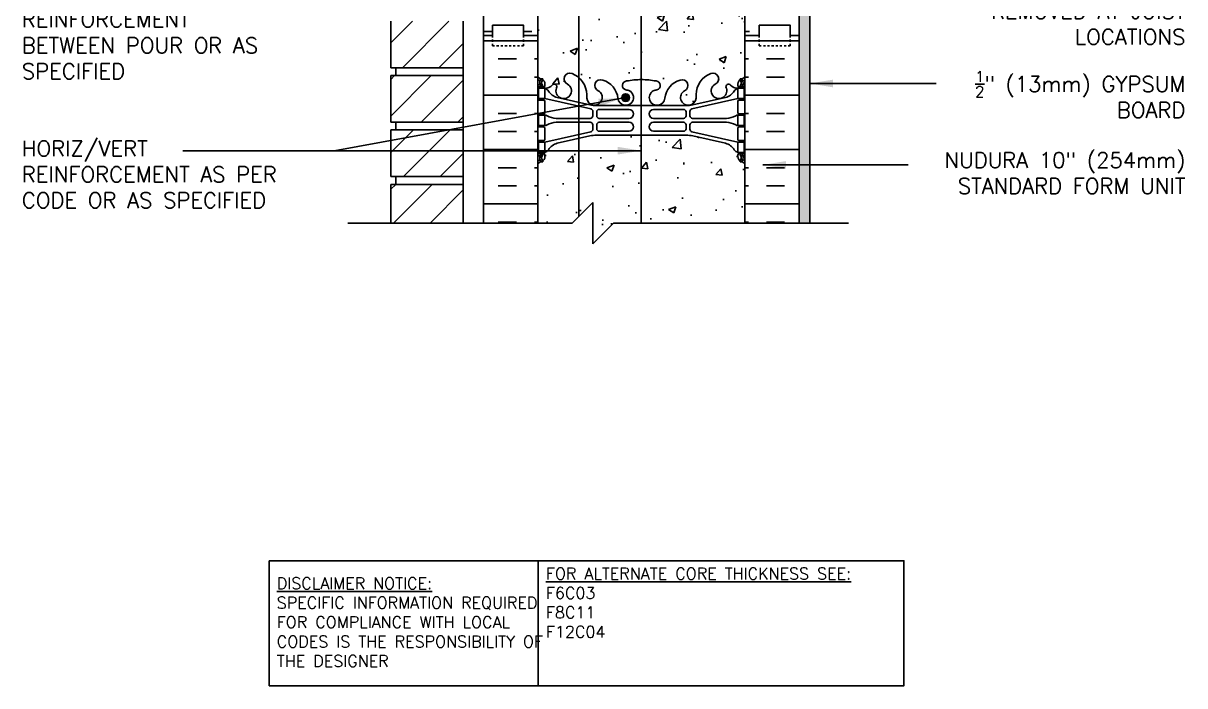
# Model space of a CAD drawing. Header units: inches. Extents: x 188 to 308, y 239 to 325.
# Drawn here: x 251.1 to 307.1, y 250.1 to 282.1 of the extents above; entities that cross this region are included whole.
import ezdxf

# ---------------------------------------------------------------- set-up
doc = ezdxf.new("R2010")
doc.units = ezdxf.units.IN
doc.header["$LTSCALE"] = 0.5
doc.header["$MEASUREMENT"] = 0
doc.linetypes.add('DASHED2', pattern=[0.375, 0.25, -0.125])
for name, color, linetype in [('HATCH', 12, 'Continuous'), ('line25', 2, 'Continuous'), ('LINE3', 3, 'Continuous'), ('LINE50', 5, 'Continuous'), ('LINE9', 9, 'Continuous'), ('TEXT', 4, 'Continuous'), ('Web_Edge', 9, 'Continuous')]:
    doc.layers.add(name, color=color, linetype=linetype)
doc.styles.add('DIM', font='romans.shx', dxfattribs={"width": 0.7})
doc.styles.add('ROMANS', font='romans.shx', dxfattribs={"height": 1.125})
doc.styles.get("Standard").update_dxf_attribs({"font": 'romans.shx', "height": 1.125})
doc.dimstyles.new('ext_12', dxfattribs={"dimscale": 12, "dimtxt": 0.09375, "dimasz": 0.09375, "dimexe": 0.09375, "dimexo": 0.0625, "dimgap": 0.0625, "dimtad": 1, "dimdec": 1, "dimzin": 3, "dimdsep": 46, "dimlunit": 4, "dimtxsty": 'DIM', "dimcen": 0.09, "dimdle": 0.09375, "dimclrt": 4, "dimadec": 0, "dimazin": 0, "dimtfac": 1, "dimtdec": 1, "dimtmove": 2, "dimatfit": 3, "dimfxl": 1, "dimfrac": 2, "dimtolj": 1, "dimtzin": 0, "dimarcsym": 0})

msp = doc.modelspace()

# ---------------------------------------------------------------- hatches: boundary and pattern name
at = {"layer": 'HATCH'}
h = msp.add_hatch(dxfattribs=at)
h.set_pattern_fill('ANSI31', color=256, scale=10, style=0)
h.set_pattern_definition([(45, (270.7593, 311.432), (-0.883883, 0.883883), [])])
h.paths.add_polyline_path([(272.311, 311.739), (268.811, 311.739), (268.811, 311.051), (272.311, 311.051)])
h.paths.add_polyline_path([(272.311, 314.364), (268.811, 314.364), (268.811, 312.114), (272.311, 312.114)])
h.paths.add_polyline_path([(272.311, 316.989), (268.811, 316.989), (268.811, 314.739), (272.311, 314.739)])
h.paths.add_polyline_path([(272.311, 319.614), (268.811, 319.614), (268.811, 317.364), (272.311, 317.364)])
h.paths.add_polyline_path([(272.311, 322.239), (268.811, 322.239), (268.811, 319.989), (272.311, 319.989)])
h.paths.add_polyline_path([(272.313, 303.239), (268.811, 303.239), (268.811, 300.989), (272.314, 300.989)])
h.paths.add_polyline_path([(272.313, 305.864), (268.811, 305.864), (268.811, 303.614), (272.313, 303.614)])
h.paths.add_polyline_path([(272.312, 308.551), (268.811, 308.551), (268.811, 306.239), (272.312, 306.239)])
h.paths.add_polyline_path([(272.313, 284.864), (268.811, 284.864), (268.811, 282.614), (272.312, 282.614)])
h.paths.add_polyline_path([(272.313, 287.489), (268.811, 287.489), (268.811, 285.239), (272.313, 285.239)])
h.paths.add_polyline_path([(272.314, 290.114), (268.811, 290.114), (268.811, 287.864), (272.313, 287.864)])
h.paths.add_polyline_path([(272.314, 292.739), (268.811, 292.739), (268.811, 290.489), (272.314, 290.489)])
h.paths.add_polyline_path([(272.315, 295.364), (268.811, 295.364), (268.811, 293.114), (272.314, 293.114)])
h.paths.add_polyline_path([(272.315, 297.989), (268.811, 297.989), (268.811, 295.739), (272.315, 295.739)])
h.paths.add_polyline_path([(272.314, 300.614), (268.811, 300.614), (268.811, 298.364), (272.315, 298.364)])
h.paths.add_polyline_path([(272.311, 274.364), (268.811, 274.364), (268.811, 272.491), (272.311, 272.491)])
h.paths.add_polyline_path([(272.311, 276.989), (268.811, 276.989), (268.811, 274.739), (272.311, 274.739)])
h.paths.add_polyline_path([(272.312, 279.614), (268.811, 279.614), (268.811, 277.364), (272.311, 277.364)])
h.paths.add_polyline_path([(272.312, 282.239), (270.273, 282.239), (268.811, 282.239), (268.811, 279.989), (272.312, 279.989)])
h = msp.add_hatch(dxfattribs=at)
h.set_pattern_fill('AR-CONC', color=256, scale=0.5)
h.set_pattern_definition([(50, (0, 0), (3.5863, -0.31376), [0.375, -4.125]), (355, (0, 0), (-0.693757, 3.76096), [0.3, -3.3]), (100.4514, (0.299, -0.026), (2.892544, 3.4472), [0.3187, -3.50571]), (46.1842, (0, 1), (5.336207, -0.827596), [0.5625, -6.1875]), (96.6356, (0.4447, 0.931), (4.67331, 4.87059), [0.47805, -5.25857]), (351.1842, (0, 1), (4.67331, 4.87059), [0.45, -4.95]), (21, (0.5, 0.75), (2.984535, -2.013094), [0.375, -4.125]), (326, (0.5, 0.75), (1.216577, 3.62575), [0.3, -3.3]), (71.4514, (0.7487, 0.5822), (4.201112, 1.612656), [0.3187, -3.50571]), (37.5, (0, 0), (0.0607993, 1.6644693), [0, -3.26, 0, -3.35, 0, -3.3125]), (7.5, (0, 0), (1.315348, 1.9720586), [0, -1.91, 0, -3.185, 0, -1.2625]), (327.5, (-1.115, 0), (2.669112, -0.1127744), [0, -1.25, 0, -3.9, 0, -5.175]), (317.5, (-1.615, 0), (2.915931, 0.500525), [0, -1.625, 0, -2.59, 0, -3.675])])
h.paths.add_polyline_path([(285.908, 319.027, 0.336749), (285.246, 318.922, 0.520567), (284.859, 318.922, 0.520567), (284.36, 318.922, 0.259173), (283.908, 319.141, 0.259173), (283.457, 318.922, 0.520567), (282.957, 318.922, 0.520567), (282.57, 318.922, 0.336749), (281.908, 319.027, 0.336749), (281.246, 318.922, 0.520567), (280.859, 318.922, 0.520567), (280.36, 318.922, 0.520567), (279.513, 318.922, 0.520567), (279.231, 318.922, 0.520567), (278.336, 318.922, 0.520567), (277.597, 318.922, 0.520567), (276.904, 318.922, 0.520567), (276.683, 318.922, 0.321585), (275.908, 318.947), (275.908, 318.307, 0.088416), (276.054, 318.209), (276.144, 318.209), (276.144, 318.168, -0.249069), (276.254, 317.96), (276.254, 317.893, -0.414214), (276.192, 317.83), (276.144, 317.83), (276.144, 317.76), (276.249, 317.76, 0.231736), (276.607, 317.911, -0.8344), (276.818, 317.786), (276.807, 317.765, 2.155404), (277.345, 317.959, -1), (277.559, 318.47, -0.311223), (278.268, 317.454), (278.267, 317.289, 1.661382), (278.828, 317.642, -1), (279.042, 318.153, -0.30095), (279.778, 317.281, 1.661382), (280.339, 317.633, 0.055617), (280.16, 317.679, -0.843243), (280.194, 318.111, -0.047544), (280.908, 318.176, -0.047544), (281.622, 318.111, -0.843243), (281.656, 317.679, 0.055617), (281.477, 317.633, 1.661382), (282.038, 317.281, -0.30095), (282.774, 318.153, -1), (282.988, 317.642, 1.661382), (283.549, 317.289), (283.549, 317.454, -0.311223), (284.258, 318.47, -1), (284.471, 317.959, 2.155404), (285.01, 317.765), (284.998, 317.786, -0.834375), (285.21, 317.911, 0.23174), (285.567, 317.76), (285.672, 317.76), (285.672, 317.83), (285.625, 317.83, -0.414214), (285.562, 317.893), (285.562, 317.96, -0.249069), (285.672, 318.168), (285.672, 318.209), (285.762, 318.209, 0.08841), (285.908, 318.307)])
h.paths.add_polyline_path([(285.908, 314.114, 0.08841), (285.762, 314.212), (285.672, 314.212), (285.672, 314.253, -0.249069), (285.562, 314.46), (285.562, 314.528, -0.414214), (285.625, 314.59), (285.672, 314.59), (285.672, 314.66), (285.567, 314.66, -0.168672), (285.381, 314.81, 0.17445), (284.974, 315.106), (283.393, 315.459, 0.054974), (283.066, 315.495), (280.908, 315.495), (278.75, 315.495, 0.054974), (278.423, 315.459), (276.843, 315.106, 0.17445), (276.435, 314.81, -0.168672), (276.249, 314.66), (276.144, 314.66), (276.144, 314.59), (276.192, 314.59, -0.414214), (276.254, 314.528), (276.254, 314.46, -0.249069), (276.144, 314.253), (276.144, 314.212), (276.054, 314.212, 0.088416), (275.908, 314.114), (275.908, 311.051), (278.047, 311.051), (279.047, 310.051), (279.047, 312.051), (280.047, 311.051), (285.908, 311.051)])
h.paths.add_polyline_path([(285.908, 308.551), (280.047, 308.551), (279.047, 309.551), (279.047, 307.551), (278.047, 308.551), (275.908, 308.551), (275.908, 305.743, 0.088416), (276.054, 305.646), (276.144, 305.646), (276.144, 305.604, -0.249069), (276.254, 305.397), (276.254, 305.329, -0.414214), (276.192, 305.267), (276.144, 305.267), (276.144, 305.197), (276.249, 305.197, -0.168672), (276.435, 305.047, 0.17445), (276.843, 304.751), (278.423, 304.399, 0.054974), (278.75, 304.362), (280.908, 304.362), (283.066, 304.362, 0.054974), (283.393, 304.399), (284.974, 304.751, 0.17445), (285.381, 305.047, -0.168672), (285.567, 305.197), (285.672, 305.197), (285.672, 305.267), (285.625, 305.267, -0.414214), (285.562, 305.329), (285.562, 305.397, -0.249069), (285.672, 305.604), (285.672, 305.646), (285.762, 305.646, 0.08841), (285.908, 305.743)])
h.paths.add_polyline_path([(285.908, 301.551, 0.08841), (285.762, 301.648), (285.672, 301.648), (285.672, 301.69, -0.249069), (285.562, 301.897), (285.562, 301.964, -0.414214), (285.625, 302.027), (285.672, 302.027), (285.672, 302.097), (285.567, 302.097, 0.231736), (285.21, 301.946, -0.8344), (284.998, 302.071), (285.01, 302.093, 2.155404), (284.471, 301.898, -1), (284.258, 301.387, -0.311223), (283.549, 302.403), (283.549, 302.568, 1.661382), (282.988, 302.215, -1), (282.774, 301.704, -0.307094), (282.036, 302.6, 1.604516), (281.477, 302.224, 0.044004), (281.618, 302.185, -0.921438), (281.622, 301.746, -0.047544), (280.908, 301.681, -0.047544), (280.194, 301.746, -0.921438), (280.198, 302.185, 0.044004), (280.339, 302.224, 1.604516), (279.781, 302.6, -0.307094), (279.042, 301.704, -1), (278.828, 302.215, 1.661382), (278.267, 302.568), (278.268, 302.423, -0.316114), (277.559, 301.387, -1), (277.345, 301.898, 2.135543), (276.805, 302.098, -0.940447), (276.607, 301.946, 0.23174), (276.249, 302.097), (276.144, 302.097), (276.144, 302.027), (276.192, 302.027, -0.414214), (276.254, 301.964), (276.254, 301.897, -0.249069), (276.144, 301.69), (276.144, 301.648), (276.054, 301.648, 0.088416), (275.908, 301.551), (275.908, 299.551), (275.908, 297.551, 0.088416), (276.054, 297.453), (276.144, 297.453), (276.144, 297.412, -0.249069), (276.254, 297.205), (276.273, 297.503), (278.134, 297.503), (278.134, 297.551), (285.908, 297.551)])
h.paths.add_polyline_path([(278.134, 297.503), (276.273, 297.503), (276.273, 295.051), (278.134, 295.051)])
h.paths.add_polyline_path([(280.661, 294.739), (278.75, 294.739, 0.054974), (278.423, 294.703), (276.843, 294.35, 0.17445), (276.435, 294.054, -0.168672), (276.249, 293.905), (276.144, 293.905), (276.144, 293.835), (276.192, 293.835, -0.414214), (276.254, 293.772), (276.254, 293.705, -0.249069), (276.144, 293.497), (276.144, 293.456), (276.054, 293.456, 0.088416), (275.908, 293.358), (275.908, 287.743, 0.088416), (276.054, 287.646), (276.144, 287.646), (276.144, 287.604, -0.249069), (276.254, 287.397), (276.254, 287.329, -0.414214), (276.192, 287.267), (276.144, 287.267), (276.144, 287.197), (276.249, 287.197, -0.168672), (276.435, 287.047, 0.17445), (276.843, 286.751), (278.423, 286.399, 0.054974), (278.75, 286.362), (280.908, 286.362), (283.066, 286.362, 0.054974), (283.393, 286.399), (284.974, 286.751, 0.17445), (285.381, 287.047, -0.168672), (285.567, 287.197), (285.672, 287.197), (285.672, 287.267), (285.625, 287.267, -0.414214), (285.562, 287.329), (285.562, 287.397, -0.249069), (285.672, 287.604), (285.672, 287.646), (285.762, 287.646, 0.08841), (285.908, 287.743), (285.908, 293.358, 0.08841), (285.762, 293.456), (285.672, 293.456), (285.672, 293.497, -0.249069), (285.562, 293.705), (285.562, 293.772, -0.414214), (285.625, 293.835), (285.672, 293.835), (285.672, 293.905), (285.567, 293.905, -0.168672), (285.381, 294.054, 0.17445), (284.974, 294.35), (283.393, 294.703, 0.054974), (283.066, 294.739), (281.161, 294.739), (281.161, 290.999), (281.44, 290.999), (281.44, 290.772), (281.18, 290.772), (280.911, 290.772), (280.383, 290.772), (280.383, 290.999), (280.661, 290.999)])
h.paths.add_polyline_path([(285.908, 283.551, 0.08841), (285.762, 283.648), (285.672, 283.648), (285.672, 283.69, -0.249069), (285.562, 283.897), (285.562, 283.964, -0.414214), (285.625, 284.027), (285.672, 284.027), (285.672, 284.097), (285.567, 284.097, 0.231736), (285.21, 283.946, -0.8344), (284.998, 284.071), (285.01, 284.093, 2.155404), (284.471, 283.898, -1), (284.258, 283.387, -0.311223), (283.549, 284.403), (283.549, 284.568, 1.661382), (282.988, 284.215, -1), (282.774, 283.704, -0.307094), (282.036, 284.6, 1.604516), (281.477, 284.224, 0.044004), (281.618, 284.185, -0.921438), (281.622, 283.746, -0.047544), (280.908, 283.681, -0.047544), (280.194, 283.746, -0.921438), (280.198, 284.185, 0.044004), (280.339, 284.224, 1.604516), (279.781, 284.6, -0.307094), (279.042, 283.704, -1), (278.828, 284.215, 1.661382), (278.267, 284.568), (278.268, 284.423, -0.316114), (277.559, 283.387, -1), (277.345, 283.898, 2.135543), (276.805, 284.098, -0.940447), (276.607, 283.946, 0.23174), (276.249, 284.097), (276.144, 284.097), (276.144, 284.027), (276.192, 284.027, -0.414214), (276.254, 283.964), (276.254, 283.897, -0.249069), (276.144, 283.69), (276.144, 283.648), (276.054, 283.648, 0.088416), (275.908, 283.551), (275.908, 281.551), (275.908, 279.551, 0.088416), (276.054, 279.453), (276.144, 279.453), (276.144, 279.412, -0.249069), (276.254, 279.205), (276.254, 279.137, -0.414214), (276.192, 279.075), (276.144, 279.075), (276.144, 279.005), (276.249, 279.005, 0.231736), (276.607, 279.156, -0.8344), (276.818, 279.03), (276.807, 279.009, 2.155404), (277.345, 279.203, -1), (277.559, 279.714, -0.311223), (278.268, 278.698), (278.267, 278.533, 1.661382), (278.828, 278.886, -1), (279.042, 279.397, -0.307094), (279.781, 278.502, 1.604516), (280.339, 278.877, 0.044004), (280.198, 278.917, -0.921438), (280.194, 279.355, -0.047544), (280.908, 279.42, -0.047544), (281.622, 279.355, -0.921438), (281.618, 278.917, 0.044004), (281.477, 278.877, 1.604516), (282.036, 278.502, -0.307094), (282.774, 279.397, -1), (282.988, 278.886, 1.661382), (283.549, 278.533), (283.549, 278.679, -0.316114), (284.258, 279.714, -1), (284.471, 279.203, 2.135543), (285.012, 279.004, -0.940447), (285.21, 279.156, 0.23174), (285.567, 279.005), (285.672, 279.005), (285.672, 279.075), (285.625, 279.075, -0.414214), (285.562, 279.137), (285.562, 279.205, -0.249069), (285.672, 279.412), (285.672, 279.453), (285.762, 279.453, 0.08841), (285.908, 279.551), (285.908, 281.551)])
h.paths.add_polyline_path([(285.908, 275.358, 0.08841), (285.762, 275.456), (285.672, 275.456), (285.672, 275.497, -0.249069), (285.562, 275.705), (285.562, 275.772, -0.414214), (285.625, 275.835), (285.672, 275.835), (285.672, 275.905), (285.567, 275.905, -0.168672), (285.381, 276.054, 0.17445), (284.974, 276.35), (283.393, 276.703, 0.054974), (283.066, 276.739), (280.908, 276.739), (278.75, 276.739, 0.054974), (278.423, 276.703), (276.843, 276.35, 0.17445), (276.435, 276.054, -0.168672), (276.249, 275.905), (276.144, 275.905), (276.144, 275.835), (276.192, 275.835, -0.414214), (276.254, 275.772), (276.254, 275.705, -0.249069), (276.144, 275.497), (276.144, 275.456), (276.054, 275.456, 0.088416), (275.908, 275.358), (275.908, 272.491), (277.564, 272.491), (278.564, 273.491), (278.564, 272.491), (278.564, 271.491), (279.564, 272.491), (285.908, 272.491)])
h = msp.add_hatch(dxfattribs=at)
h.set_pattern_fill('INSUL', color=256, scale=7, style=0)
h.paths.add_polyline_path([(275.908, 299.551), (275.221, 299.551), (275.221, 299.051), (273.721, 299.051), (273.283, 299.053), (273.283, 281.551), (273.721, 281.551), (273.721, 282.051), (275.221, 282.051), (275.221, 281.551), (275.908, 281.551)])
h.paths.add_polyline_path([(288.533, 295.801), (285.908, 295.801), (285.908, 281.551), (286.596, 281.551), (286.596, 282.051), (288.096, 282.051), (288.096, 281.551), (288.533, 281.551)])
h.paths.add_polyline_path([(288.533, 299.551), (288.096, 299.551), (288.096, 299.051), (286.596, 299.051), (286.596, 299.551), (285.908, 299.551), (285.908, 297.551), (288.533, 297.551)])
h = msp.add_hatch(dxfattribs=at)
h.set_pattern_fill('AR-SAND', color=256, scale=0.25, style=0)
h.set_pattern_definition([(37.5, (113.52773, 33.10064), (-0.01574834, 0.48170594), [0, -0.38, 0, -0.425, 0, -0.40625]), (7.5, (113.5277, 33.10064), (0.4424442, 0.7055365), [0, -0.205, 0, -0.3425, 0, -0.13125]), (327.5, (113.22023, 33.10064), (0.77853547, 0.00141476), [0, -0.125, 0, -0.45, 0, -0.5875]), (317.5, (113.2202, 33.10064), (0.7515317, 0.2194189), [0, -0.0625, 0, -0.295, 0, -0.3375])])
h.paths.add_polyline_path([(289.033, 297.551), (288.533, 297.551), (288.533, 281.491), (288.533, 272.491), (289.033, 272.491)])
h = msp.add_hatch(dxfattribs=at)
h.set_pattern_fill('INSUL', color=256, scale=7, style=0)
h.set_pattern_definition([(0, (-2650.2533, -133.4588), (0, 2.625), []), (0, (-2650.2533, -132.5838), (0, 2.625), [0.875, -0.875]), (0, (-2650.2533, -131.7088), (0, 2.625), [0.875, -0.875])])
h.paths.add_polyline_path([(273.283, 272.491), (275.908, 272.491), (275.908, 281.551), (275.221, 281.551), (275.221, 282.051), (273.721, 282.051), (273.721, 281.551), (273.283, 281.551)])
h = msp.add_hatch(dxfattribs=at)
h.set_pattern_fill('INSUL', color=256, scale=7, style=0)
h.set_pattern_definition([(180, (3212.0698, -133.4588), (0, 2.625), []), (180, (3212.0698, -132.5838), (0, 2.625), [0.875, -0.875]), (180, (3212.0698, -131.7088), (0, 2.625), [0.875, -0.875])])
h.paths.add_polyline_path([(285.908, 272.491), (288.533, 272.491), (288.533, 281.551), (288.096, 281.551), (288.096, 282.051), (286.596, 282.051), (286.596, 281.551), (285.908, 281.551)])
at = {"layer": 'LINE3'}
h = msp.add_hatch(color=256, dxfattribs=at)
h.paths.add_polyline_path([(280.337, 278.587, 0.831395), (279.968, 278.587)])
h.paths.add_polyline_path([(280.34, 278.553, 0.045935), (280.337, 278.587), (279.968, 278.587, 0.045935), (279.965, 278.553, 1)])

# ---------------------------------------------------------------- linework, layer by layer
at = {"layer": 'line25'}
for p, q in [((275.908, 299.551), (275.908, 281.551)), ((285.908, 297.551), (285.908, 281.551)), ((268.811, 279.989), (268.811, 282.239)), ((272.312, 282.239), (272.311, 272.491)), ((275.908, 281.551), (275.908, 272.491)), ((285.908, 281.551), (285.908, 272.491)), ((268.811, 279.989), (272.312, 279.989)), ((269.061, 279.614), (269.061, 279.989)), ((269.061, 279.614), (269.061, 279.989)), ((268.811, 277.364), (268.811, 279.614)), ((268.811, 279.614), (272.312, 279.614)), ((268.811, 277.364), (272.311, 277.364)), ((269.061, 276.989), (269.061, 277.364)), ((269.061, 276.989), (269.061, 277.364)), ((268.811, 274.739), (268.811, 276.989)), ((268.811, 276.989), (272.311, 276.989)), ((268.811, 274.739), (272.311, 274.739)), ((268.811, 272.491), (268.811, 274.364)), ((268.811, 274.364), (272.311, 274.364)), ((269.061, 274.364), (269.061, 274.739)), ((269.061, 274.364), (269.061, 274.739))]:
    msp.add_line(p, q, dxfattribs=at)
at = {"layer": 'LINE3'}
for p, q in [((277.885, 294.791), (277.885, 272.812)), ((280.894, 290.772), (280.894, 272.491))]:
    msp.add_line(p, q, dxfattribs=at)
msp.add_circle((280.152, 278.553), 0.188, dxfattribs=at)
at = {"layer": 'LINE50'}
for p, q in [((273.283, 281.551), (273.283, 299.551)), ((288.533, 281.491), (288.533, 297.551)), ((273.283, 272.491), (273.283, 281.551)), ((288.533, 272.491), (288.533, 281.551))]:
    msp.add_line(p, q, dxfattribs=at)
at = {"layer": 'LINE50', "color": 9}
msp.add_line((289.033, 272.491), (289.033, 297.551), dxfattribs=at)
at = {"layer": 'LINE50'}
for points in [[(275.908, 281.551), (275.221, 281.551), (275.221, 282.051), (273.721, 282.051), (273.721, 281.551), (273.283, 281.551)], [(273.283, 281.551), (273.721, 281.551), (273.721, 282.051), (275.221, 282.051), (275.221, 281.551), (275.908, 281.551)], [(285.908, 281.551), (286.596, 281.551), (286.596, 282.051), (288.096, 282.051), (288.096, 281.551), (288.533, 281.551)], [(288.533, 281.551), (288.096, 281.551), (288.096, 282.051), (286.596, 282.051), (286.596, 281.551), (285.908, 281.551)]]:
    msp.add_lwpolyline(points, dxfattribs=at)
at = {"layer": 'LINE9'}
for p, q in [((278.564, 273.491), (277.564, 272.491)), ((278.564, 272.491), (278.564, 273.491)), ((266.737, 272.491), (277.564, 272.491)), ((278.564, 272.491), (278.564, 271.491)), ((278.564, 271.491), (279.564, 272.491)), ((279.564, 272.491), (290.906, 272.491))]:
    msp.add_line(p, q, dxfattribs=at)
at = {"layer": 'LINE9', "linetype": 'DASHED2', "ltscale": 0.15}
for points in [[(275.221, 281.551), (275.221, 281.551), (275.221, 281.051), (273.721, 281.051), (273.721, 281.551), (273.721, 281.551)], [(275.221, 281.551), (275.221, 281.551), (275.221, 281.051), (273.721, 281.051), (273.721, 281.551), (273.721, 281.551)], [(286.596, 281.551), (286.596, 281.551), (286.596, 281.051), (288.096, 281.051), (288.096, 281.551), (288.096, 281.551)], [(286.596, 281.551), (286.596, 281.551), (286.596, 281.051), (288.096, 281.051), (288.096, 281.551), (288.096, 281.551)]]:
    msp.add_lwpolyline(points, dxfattribs=at)
at = {"layer": 'TEXT'}
msp.add_lwpolyline([(262.94, 256.187), (275.924, 256.187), (275.924, 250.149), (262.94, 250.149)], close=True, dxfattribs=at)
msp.add_lwpolyline([(275.924, 256.187), (293.584, 256.187), (293.584, 250.149), (275.924, 250.149)], dxfattribs=at)
at = {"layer": 'Web_Edge'}
for p, q in [((276.054, 279.453), (276.144, 279.453)), ((276.144, 279.453), (276.144, 279.412)), ((285.762, 279.453), (285.672, 279.453)), ((285.672, 279.453), (285.672, 279.412)), ((275.908, 279.175), (275.986, 279.175)), ((275.908, 279.075), (276.192, 279.075)), ((276.054, 279.075), (276.054, 279.005)), ((276.144, 279.075), (276.144, 279.005)), ((276.254, 279.205), (276.254, 279.137)), ((276.807, 279.009), (276.818, 279.03)), ((278.268, 278.698), (278.267, 278.533)), ((283.549, 278.698), (283.549, 278.533)), ((285.01, 279.009), (284.998, 279.03)), ((285.562, 279.205), (285.562, 279.137)), ((285.908, 279.075), (285.625, 279.075)), ((285.672, 279.075), (285.672, 279.005)), ((285.762, 279.075), (285.762, 279.005)), ((285.908, 279.175), (285.83, 279.175)), ((275.908, 278.435), (276.192, 278.435)), ((276.054, 278.505), (276.054, 278.435)), ((276.144, 278.505), (276.144, 278.435)), ((278.467, 278.008), (276.249, 278.505)), ((276.254, 278.372), (276.254, 277.837)), ((278.423, 278.206), (276.843, 278.559)), ((278.75, 278.17), (280.908, 278.17)), ((283.066, 278.17), (280.908, 278.17)), ((283.35, 278.008), (285.567, 278.505)), ((283.393, 278.206), (284.974, 278.559)), ((285.562, 278.372), (285.562, 277.837)), ((285.908, 278.435), (285.625, 278.435)), ((285.672, 278.505), (285.672, 278.435)), ((285.762, 278.505), (285.762, 278.435)), ((275.908, 277.775), (276.192, 277.775)), ((276.054, 277.775), (276.054, 277.705)), ((276.144, 277.775), (276.144, 277.705)), ((278.564, 277.674), (278.564, 277.886)), ((278.752, 277.675), (278.752, 277.858)), ((278.877, 277.983), (280.316, 277.983)), ((282.939, 277.983), (281.5, 277.983)), ((283.064, 277.675), (283.064, 277.858)), ((283.252, 277.674), (283.252, 277.886)), ((285.908, 277.775), (285.625, 277.775)), ((285.672, 277.775), (285.672, 277.705)), ((285.762, 277.775), (285.762, 277.705)), ((275.908, 277.135), (276.192, 277.135)), ((276.054, 277.135), (276.054, 277.205)), ((276.144, 277.135), (276.144, 277.205)), ((276.254, 276.537), (276.254, 277.072)), ((278.439, 277.549), (276.802, 277.549)), ((278.439, 277.36), (276.802, 277.36)), ((278.564, 277.235), (278.564, 277.023)), ((278.752, 277.235), (278.752, 277.051)), ((278.877, 277.55), (280.316, 277.55)), ((278.877, 277.36), (280.316, 277.36)), ((282.939, 277.55), (281.5, 277.55)), ((282.939, 277.36), (281.5, 277.36)), ((283.064, 277.235), (283.064, 277.051)), ((283.252, 277.235), (283.252, 277.023)), ((283.377, 277.549), (285.015, 277.549)), ((283.377, 277.36), (285.015, 277.36)), ((285.562, 276.537), (285.562, 277.072)), ((285.908, 277.135), (285.625, 277.135)), ((285.672, 277.135), (285.672, 277.205)), ((285.762, 277.135), (285.762, 277.205)), ((275.908, 276.475), (276.192, 276.475)), ((276.054, 276.405), (276.054, 276.475)), ((276.144, 276.405), (276.144, 276.475)), ((278.467, 276.901), (276.249, 276.405)), ((278.423, 276.703), (276.843, 276.35)), ((278.75, 276.739), (280.908, 276.739)), ((278.877, 276.926), (280.316, 276.926)), ((283.066, 276.739), (280.908, 276.739)), ((282.939, 276.926), (281.5, 276.926)), ((283.35, 276.901), (285.567, 276.405)), ((283.393, 276.703), (284.974, 276.35)), ((285.908, 276.475), (285.625, 276.475)), ((285.672, 276.405), (285.672, 276.475)), ((285.762, 276.405), (285.762, 276.475)), ((276.054, 275.835), (276.054, 275.905)), ((276.144, 275.835), (276.144, 275.905)), ((285.672, 275.835), (285.672, 275.905)), ((285.762, 275.835), (285.762, 275.905)), ((275.908, 275.835), (276.192, 275.835)), ((275.908, 275.735), (275.986, 275.735)), ((276.054, 275.456), (276.144, 275.456)), ((276.144, 275.456), (276.144, 275.497)), ((276.254, 275.705), (276.254, 275.772)), ((285.562, 275.705), (285.562, 275.772)), ((285.908, 275.835), (285.625, 275.835)), ((285.672, 275.456), (285.672, 275.497)), ((285.762, 275.456), (285.672, 275.456)), ((285.908, 275.735), (285.83, 275.735))]:
    msp.add_line(p, q, dxfattribs=at)
for points in [[(275.949, 278.505), (276.249, 278.505), (276.249, 279.005), (275.949, 279.005)], [(285.867, 278.505), (285.567, 278.505), (285.567, 279.005), (285.867, 279.005)], [(275.949, 276.405), (276.249, 276.405), (276.249, 275.905), (275.949, 275.905)], [(285.867, 276.405), (285.567, 276.405), (285.567, 275.905), (285.867, 275.905)]]:
    msp.add_lwpolyline(points, close=True, dxfattribs=at)
for points in [[(276.249, 277.455), (276.249, 277.705), (275.949, 277.705), (275.949, 277.455)], [(285.567, 277.455), (285.567, 277.705), (285.867, 277.705), (285.867, 277.455)], [(276.249, 277.455), (276.249, 277.205), (275.949, 277.205), (275.949, 277.455)], [(285.567, 277.455), (285.567, 277.205), (285.867, 277.205), (285.867, 277.455)]]:
    msp.add_lwpolyline(points, dxfattribs=at)
for centre, radius, start, end in [((276.254, 279.912), 0.5, 226.2109, 250.5288), ((276.254, 279.912), 0.6, 234.7832, 245.0748), ((276.248, 279.259), 0.25, 140.1145, 222.4609), ((275.992, 279.349), 0.021, 343.464, 63.9957), ((276.09, 279.39), 0.045, 321.448, 139.1879), ((276.004, 279.205), 0.25, 0, 70.5288), ((276.248, 279.259), 0.16, 140.0001, 222.4609), ((277.452, 279.459), 0.277, 67.32, 247.32), ((277.176, 278.692), 1.092, 0.3332, 69.4825), ((278.935, 279.141), 0.277, 67.32, 247.32), ((278.751, 278.405), 1.034, 6.6669, 73.6635), ((280.214, 279.136), 0.22, 95.1835, 255.7396), ((280.891, 275.643), 3.777, 89.7394, 100.6275), ((280.925, 275.643), 3.777, 79.3725, 90.2606), ((281.602, 279.136), 0.22, 284.2604, 84.8165), ((283.065, 278.405), 1.034, 106.3365, 173.3331), ((282.881, 279.141), 0.277, 292.68, 112.68), ((284.64, 278.692), 1.092, 110.5175, 179.6668), ((284.364, 279.459), 0.277, 292.68, 112.68), ((285.812, 279.205), 0.25, 109.4712, 180), ((285.726, 279.39), 0.045, 40.8121, 218.552), ((285.569, 279.259), 0.16, 317.5391, 39.9999), ((285.562, 279.912), 0.5, 289.4712, 313.7878), ((285.569, 279.259), 0.25, 317.5391, 39.8855), ((285.824, 279.349), 0.021, 116.0043, 196.536), ((285.562, 279.912), 0.6, 294.9252, 305.2168), ((275.986, 279.194), 0.0196, 269.4032, 15.4901), ((276.097, 279.121), 0.045, 222.4609, 42.4609), ((276.192, 279.137), 0.0625, 270, 0), ((276.274, 279.445), 0.441, 266.7976, 318.9873), ((276.127, 278.662), 0.364, 34.9775, 70.3387), ((277.05, 279.273), 0.743, 212.7919, 253.8107), ((276.701, 279.074), 0.125, 339.6243, 138.9873), ((277.158, 278.878), 0.375, 159.6243, 60.0685), ((278.641, 278.561), 0.375, 184.2448, 60.0685), ((280.152, 278.553), 0.375, 184.2448, 60.0685), ((280.046, 278.097), 0.834, 69.3729, 82.1063), ((281.664, 278.553), 0.375, 119.9315, 355.7552), ((281.771, 278.097), 0.834, 97.8937, 110.6271), ((283.175, 278.561), 0.375, 119.9315, 355.7552), ((284.658, 278.878), 0.375, 119.9315, 20.3757), ((284.767, 279.273), 0.743, 286.1893, 327.2081), ((285.115, 279.074), 0.125, 41.0127, 200.3757), ((285.543, 279.445), 0.441, 221.0127, 273.2024), ((285.69, 278.662), 0.364, 109.6613, 145.0225), ((285.625, 279.137), 0.0625, 180, 270), ((285.72, 279.121), 0.045, 137.5391, 317.5391), ((285.83, 279.194), 0.0196, 164.5099, 270.5968), ((276.192, 278.372), 0.0625, 0, 90), ((278.75, 279.67), 1.5, 257.4135, 270), ((283.066, 279.67), 1.5, 270, 282.5865), ((285.625, 278.372), 0.0625, 90, 180), ((276.192, 277.837), 0.0625, 270, 0), ((276.245, 277.486), 0.219, 60.4937, 88.92), ((276.891, 278.715), 1.17, 242.6365, 265.6505), ((278.439, 277.674), 0.125, 270, 0), ((278.439, 277.886), 0.125, 0, 77.3767), ((278.877, 277.858), 0.125, 90, 180), ((278.877, 277.675), 0.125, 180, 270), ((280.316, 277.766), 0.217, 270, 90), ((281.5, 277.766), 0.217, 90, 270), ((282.939, 277.858), 0.125, 0, 90), ((282.939, 277.675), 0.125, 270, 360), ((283.377, 277.886), 0.125, 102.6233, 180), ((283.377, 277.674), 0.125, 180, 270), ((284.926, 278.715), 1.17, 274.3495, 297.3635), ((285.571, 277.486), 0.219, 91.08, 119.5063), ((285.625, 277.837), 0.0625, 180, 270), ((276.192, 277.072), 0.0625, 0, 90), ((276.245, 277.423), 0.219, 271.08, 299.5063), ((276.891, 276.194), 1.17, 94.3495, 117.3635), ((278.439, 277.235), 0.125, 0, 90), ((278.439, 277.023), 0.125, 282.6233, 0), ((278.877, 277.235), 0.125, 90, 180), ((278.877, 277.051), 0.125, 180, 270), ((280.316, 277.143), 0.217, 270, 90), ((281.5, 277.143), 0.217, 90, 270), ((282.939, 277.235), 0.125, 0, 90), ((282.939, 277.051), 0.125, 270, 0), ((283.377, 277.235), 0.125, 90, 180), ((283.377, 277.023), 0.125, 180, 257.3767), ((284.926, 276.194), 1.17, 62.6365, 85.6505), ((285.571, 277.423), 0.219, 240.4937, 268.92), ((285.625, 277.072), 0.0625, 90, 180), ((276.192, 276.537), 0.0625, 270, 0), ((278.75, 275.239), 1.5, 90, 102.5865), ((283.066, 275.239), 1.5, 77.4135, 90), ((285.625, 276.537), 0.0625, 180, 270), ((276.127, 276.247), 0.364, 289.6613, 325.0225), ((277.05, 275.636), 0.743, 106.1893, 147.2081), ((284.767, 275.636), 0.743, 32.7919, 73.8107), ((285.69, 276.247), 0.364, 214.9775, 250.3387), ((276.254, 274.997), 0.6, 114.9252, 125.2168), ((276.254, 274.997), 0.5, 109.4712, 133.7891), ((275.986, 275.715), 0.0196, 344.5099, 90.5968), ((276.248, 275.65), 0.25, 137.5391, 219.8855), ((275.992, 275.56), 0.021, 296.0043, 16.536), ((276.09, 275.519), 0.045, 220.8121, 38.552), ((276.097, 275.788), 0.045, 317.5391, 137.5391), ((276.248, 275.65), 0.16, 137.5391, 219.9999), ((276.004, 275.705), 0.25, 289.4712, 360), ((276.192, 275.772), 0.0625, 360, 90), ((285.625, 275.772), 0.0625, 90, 180), ((285.812, 275.705), 0.25, 180, 250.5288), ((285.72, 275.788), 0.045, 42.4609, 222.4609), ((285.726, 275.519), 0.045, 141.448, 319.1879), ((285.569, 275.65), 0.16, 320.0001, 42.4609), ((285.562, 274.997), 0.5, 46.2122, 70.5288), ((285.569, 275.65), 0.25, 320.1145, 42.4609), ((285.824, 275.56), 0.021, 163.464, 243.9957), ((285.83, 275.715), 0.0196, 89.4032, 195.4901), ((285.562, 274.997), 0.6, 54.7842, 65.0748)]:
    msp.add_arc(centre, radius, start, end, dxfattribs=at)
for points in [[(278.752, 277.68), (278.752, 277.853)], [(283.064, 277.68), (283.064, 277.853)], [(278.752, 277.23), (278.752, 277.056)], [(283.064, 277.23), (283.064, 277.056)]]:
    msp.add_open_spline(points, degree=1, dxfattribs=at)

# ---------------------------------------------------------------- texts
at = {"layer": 'TEXT', "char_height": 0.75, "style": 'ROMANS'}
for s, insert, width, attachment_point in [('\\A1;{\\C4;WET SET DOWELS TO MATCH VERTICAL REINFORCEMENT BETWEEN POUR OR AS SPECIFIED}', (251.002, 285.201), 12.44051, 1), ('\\A1;INTERIOR INSULATION REMOVED AT JOIST LOCATIONS', (307.173, 282.735), 12.22718, 6), ('\\A1;{\\H0.7x;\\S1/2;}" (13mm) GYPSUM \\PBOARD', (307.173, 279.836), 17.21743, 3), ('HORIZ/VERT REINFORCEMENT AS PER CODE OR AS SPECIFIED', (251.002, 276.47), 14.65126, 1), ('NUDURA 10" (254mm) STANDARD FORM UNIT', (307.173, 275.909), 17.21743, 3)]:
    msp.add_mtext(s, dxfattribs=dict(at, insert=insert, width=width, attachment_point=attachment_point))
at = {"layer": 'TEXT', "char_height": 0.5625, "attachment_point": 4}
for s, insert, width in [('{\\LFOR ALTERNATE CORE THICKNESS SEE:\\P}F6C03\\PF8C11\\PF12C04', (276.299, 254.161), 23.33295), ('{\\LDISCLAIMER NOTICE:}\\PSPECIFIC INFORMATION REQUIRED FOR COMPLIANCE WITH LOCAL CODES IS THE RESPONSIBILITY OF THE DESIGNER', (263.307, 253.221), 14.00235)]:
    msp.add_mtext(s, dxfattribs=dict(at, insert=insert, width=width))

# ---------------------------------------------------------------- leaders
at = {"layer": 'TEXT'}
for points in [[(289.033, 279.235), (295.133, 279.235)], [(279.968, 278.519), (266.079, 275.99), (258.765, 275.99)], [(280.894, 275.99), (266.079, 275.99)], [(286.769, 275.303), (293.783, 275.303)]]:
    msp.add_leader(points, dimstyle='ext_12', override={"dimgap": 0.0625, "dimtad": 0}, dxfattribs=at)

doc.saveas('drawing.dxf')
